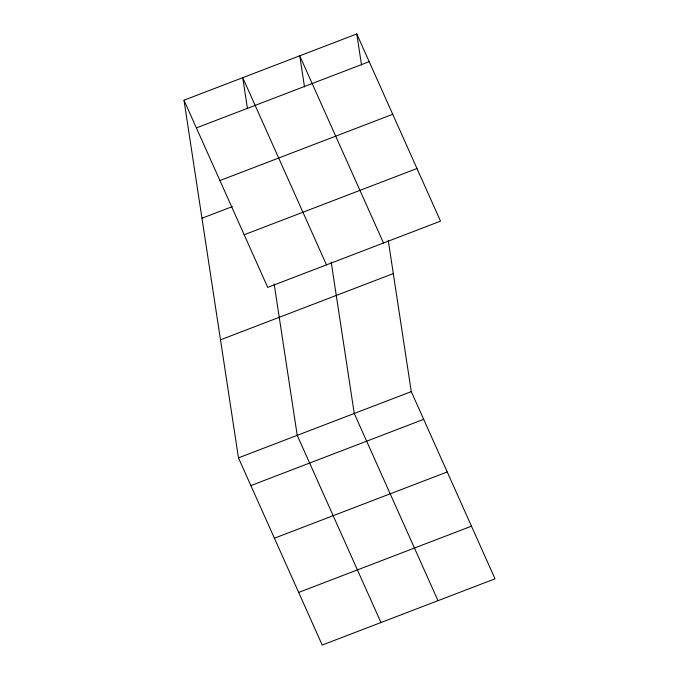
<?xml version="1.0" encoding="UTF-8"?>
<svg xmlns="http://www.w3.org/2000/svg" width="679" height="679" viewBox="0 0 679 679"><rect width="100%" height="100%" fill="white"/><g stroke="black" fill="none" stroke-linecap="round" stroke-linejoin="round"><path stroke-width="1.02" d="M183.984 100.195L356.789 33.95L440.527 221.133L267.721 287.387L183.984 100.195L238.473 457.867L322.211 645.05L495.016 578.805L411.279 391.613L388.235 240.324M196.384 127.915L369.189 61.67M219.928 180.546L392.734 114.293M201.969 218.231L232.32 206.586M244.177 234.764L416.982 168.511M220.497 339.831L393.302 273.586M238.473 457.867L411.279 391.613M250.882 485.587L423.679 419.333M274.418 538.209L447.223 471.964M298.667 592.428L471.472 526.183M383.499 242.997L299.762 55.814L304.498 86.87M326.472 264.861L242.743 77.669L247.47 108.733M437.989 600.66L354.26 413.477L331.208 262.187M380.961 622.524L297.232 435.341L274.18 284.051M356.789 33.95L361.525 65.014"/></g></svg>
